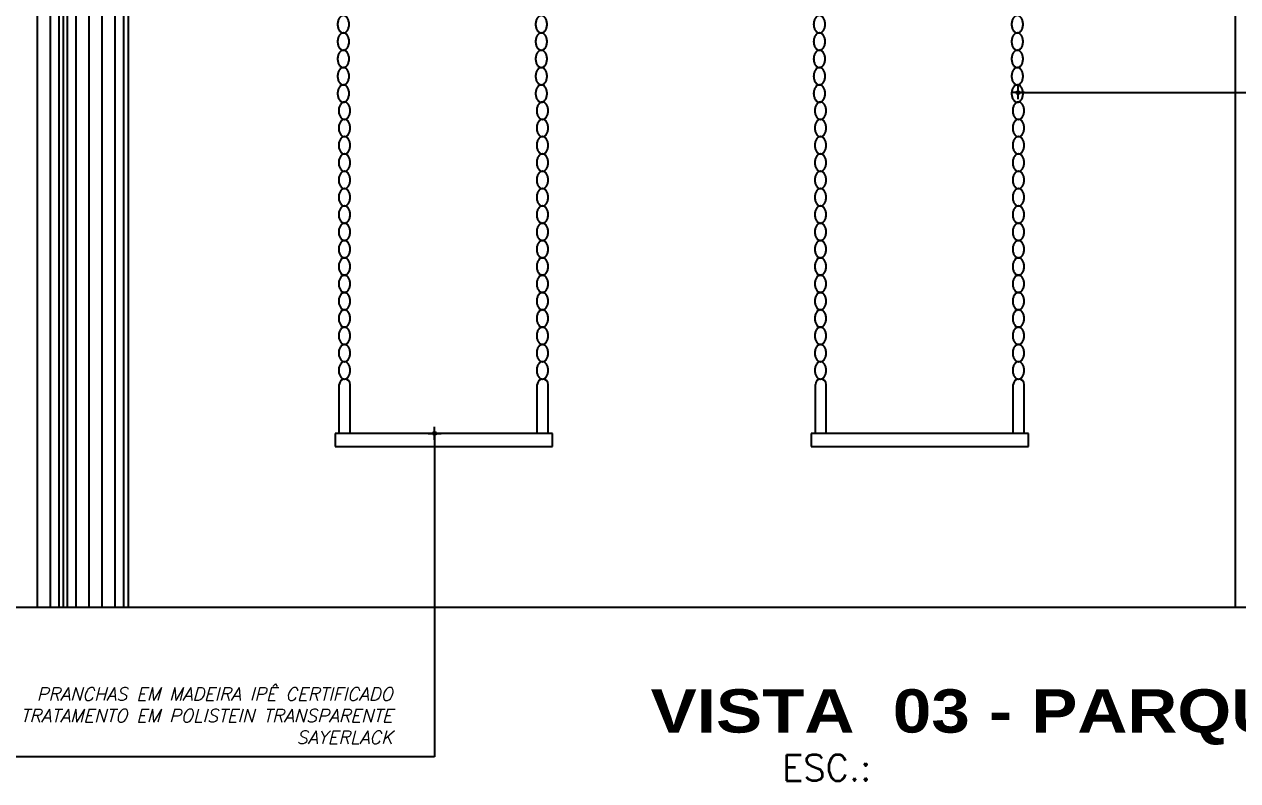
# Model space of a CAD drawing. Header units: millimetres. Extents: x 490 to 675, y -160 to -87.
# Drawn here: x 587.391 to 590.195, y -154.765 to -153.017 of the extents above; entities that cross this region are included whole.
import ezdxf
from ezdxf.enums import TextEntityAlignment as Align

# ---------------------------------------------------------------- set-up
doc = ezdxf.new("R2010")
doc.units = ezdxf.units.MM
doc.header["$LTSCALE"] = 2.5
for name, color, linetype in [('ARQ_COTAS', 1, 'Continuous'), ('ARQ_ESTRUTURA', 6, 'Continuous'), ('ARQ_HAT', 8, 'Continuous'), ('ARQ_VISTA00', 8, 'Continuous'), ('ARQ_VISTA02', 2, 'Continuous'), ('TITULO', 2, 'Continuous')]:
    doc.layers.add(name, color=color, linetype=linetype)
doc.styles.add('COTA200', font='ROMANS.SHX')
doc.styles.add('ROMANS', font='romans', dxfattribs={"oblique": 15})
doc.styles.add('TIT200', font='')
doc.styles.get('TIT200').set_extended_font_data('Arial Black')
doc.dimstyles.new('CHAMADA 20 AGORA', dxfattribs={"dimtxt": 0.03, "dimasz": 0.015, "dimexe": 0.18, "dimexo": 0.06, "dimgap": 0.03, "dimtad": 1, "dimrnd": 0.01, "dimzin": 4, "dimdsep": 46, "dimtxsty": 'ROMANS', "dimblk": 'DOT', "dimcen": 0.09, "dimse1": 1, "dimse2": 1, "dimclrd": 7, "dimclre": 8, "dimclrt": 2, "dimadec": 0, "dimazin": 0, "dimtfac": 1.666667, "dimtix": 1, "dimtmove": 0, "dimatfit": 3, "dimldrblk": 'DOT', "dimfxl": 1, "dimtvp": 1.333333, "dimtolj": 1, "dimtzin": 0, "dimarcsym": 0})

# ---------------------------------------------------------------- blocks, each defined once
blk = doc.blocks.new('DOT')
for p, q in [((-1, 0), (1, 0)), ((0, 1), (0, -1))]:
    blk.add_line(p, q)
blk.add_circle((0, 0), 0.25)

msp = doc.modelspace()

# ---------------------------------------------------------------- linework, layer by layer
at = {"layer": 'ARQ_ESTRUTURA'}
msp.add_line((584.7951, -154.3639), (591.3441, -154.3639), dxfattribs=at)
at = {"layer": 'ARQ_HAT'}
for p, q in [((587.4207, -151.5295), (587.4207, -154.3639)), ((587.4507, -151.5295), (587.4507, -154.3639)), ((587.4707, -151.5295), (587.4707, -154.3639)), ((587.4907, -151.7529), (587.4907, -154.3639)), ((587.5107, -151.7529), (587.5107, -154.3639)), ((587.5407, -151.7529), (587.5407, -154.3639)), ((587.5707, -151.7529), (587.5707, -154.3639)), ((587.6007, -151.7529), (587.6007, -154.3639)), ((587.6207, -151.7529), (587.6207, -154.3639))]:
    msp.add_line(p, q, dxfattribs=at)
at = {"layer": 'ARQ_VISTA00'}
for points in [[(588.1286, -153.0369, 0.140422), (588.1334, -153.0355, 0.107133), (588.138, -153.031, 0.079572), (588.1408, -153.0248, 0.067159), (588.1419, -153.0169, 0.067159), (588.1408, -153.0089, 0.079572), (588.138, -153.0027, 0.107133), (588.1334, -152.9982, 0.140422), (588.1286, -152.9969, 0.140422), (588.1238, -152.9982, 0.107133), (588.1192, -153.0027, 0.079572), (588.1164, -153.0089, 0.067159), (588.1153, -153.0169, 0.067159), (588.1164, -153.0248, 0.079572), (588.1192, -153.031, 0.107133), (588.1238, -153.0355, 0.140422)], [(588.586, -153.0369, 0.140422), (588.5908, -153.0355, 0.107133), (588.5954, -153.031, 0.079572), (588.5982, -153.0248, 0.067159), (588.5993, -153.0169, 0.067159), (588.5982, -153.0089, 0.079572), (588.5954, -153.0027, 0.107133), (588.5908, -152.9982, 0.140422), (588.586, -152.9969, 0.140422), (588.5813, -152.9982, 0.107133), (588.5767, -153.0027, 0.079572), (588.5739, -153.0089, 0.067159), (588.5728, -153.0169, 0.067159), (588.5739, -153.0248, 0.079572), (588.5767, -153.031, 0.107133), (588.5813, -153.0355, 0.140422)], [(589.2286, -153.0369, 0.140422), (589.2334, -153.0355, 0.107133), (589.238, -153.031, 0.079572), (589.2408, -153.0248, 0.067159), (589.2419, -153.0169, 0.067159), (589.2408, -153.0089, 0.079572), (589.238, -153.0027, 0.107133), (589.2334, -152.9982, 0.140422), (589.2286, -152.9969, 0.140422), (589.2238, -152.9982, 0.107133), (589.2192, -153.0027, 0.079572), (589.2164, -153.0089, 0.067159), (589.2153, -153.0169, 0.067159), (589.2164, -153.0248, 0.079572), (589.2192, -153.031, 0.107133), (589.2238, -153.0355, 0.140422)], [(589.686, -153.0369, 0.140422), (589.6908, -153.0355, 0.107133), (589.6954, -153.031, 0.079572), (589.6982, -153.0248, 0.067159), (589.6993, -153.0169, 0.067159), (589.6982, -153.0089, 0.079572), (589.6954, -153.0027, 0.107133), (589.6908, -152.9982, 0.140422), (589.686, -152.9969, 0.140422), (589.6813, -152.9982, 0.107133), (589.6767, -153.0027, 0.079572), (589.6739, -153.0089, 0.067159), (589.6728, -153.0169, 0.067159), (589.6739, -153.0248, 0.079572), (589.6767, -153.031, 0.107133), (589.6813, -153.0355, 0.140422)], [(588.1286, -153.0769, 0.140422), (588.1334, -153.0755, 0.107133), (588.138, -153.071, 0.079572), (588.1408, -153.0648, 0.067159), (588.1419, -153.0569, 0.067159), (588.1408, -153.0489, 0.079572), (588.138, -153.0427, 0.107133), (588.1334, -153.0382, 0.140422), (588.1286, -153.0369, 0.140422), (588.1238, -153.0382, 0.107133), (588.1192, -153.0427, 0.079572), (588.1164, -153.0489, 0.067159), (588.1153, -153.0569, 0.067159), (588.1164, -153.0648, 0.079572), (588.1192, -153.071, 0.107133), (588.1238, -153.0755, 0.140422)], [(588.586, -153.0769, 0.140422), (588.5908, -153.0755, 0.107133), (588.5954, -153.071, 0.079572), (588.5982, -153.0648, 0.067159), (588.5993, -153.0569, 0.067159), (588.5982, -153.0489, 0.079572), (588.5954, -153.0427, 0.107133), (588.5908, -153.0382, 0.140422), (588.586, -153.0369, 0.140422), (588.5813, -153.0382, 0.107133), (588.5767, -153.0427, 0.079572), (588.5739, -153.0489, 0.067159), (588.5728, -153.0569, 0.067159), (588.5739, -153.0648, 0.079572), (588.5767, -153.071, 0.107133), (588.5813, -153.0755, 0.140422)], [(589.2286, -153.0769, 0.140422), (589.2334, -153.0755, 0.107133), (589.238, -153.071, 0.079572), (589.2408, -153.0648, 0.067159), (589.2419, -153.0569, 0.067159), (589.2408, -153.0489, 0.079572), (589.238, -153.0427, 0.107133), (589.2334, -153.0382, 0.140422), (589.2286, -153.0369, 0.140422), (589.2238, -153.0382, 0.107133), (589.2192, -153.0427, 0.079572), (589.2164, -153.0489, 0.067159), (589.2153, -153.0569, 0.067159), (589.2164, -153.0648, 0.079572), (589.2192, -153.071, 0.107133), (589.2238, -153.0755, 0.140422)], [(589.686, -153.0769, 0.140422), (589.6908, -153.0755, 0.107133), (589.6954, -153.071, 0.079572), (589.6982, -153.0648, 0.067159), (589.6993, -153.0569, 0.067159), (589.6982, -153.0489, 0.079572), (589.6954, -153.0427, 0.107133), (589.6908, -153.0382, 0.140422), (589.686, -153.0369, 0.140422), (589.6813, -153.0382, 0.107133), (589.6767, -153.0427, 0.079572), (589.6739, -153.0489, 0.067159), (589.6728, -153.0569, 0.067159), (589.6739, -153.0648, 0.079572), (589.6767, -153.071, 0.107133), (589.6813, -153.0755, 0.140422)], [(588.1286, -153.1169, 0.140422), (588.1334, -153.1155, 0.107133), (588.138, -153.111, 0.079572), (588.1408, -153.1048, 0.067159), (588.1419, -153.0969, 0.067159), (588.1408, -153.0889, 0.079572), (588.138, -153.0827, 0.107133), (588.1334, -153.0782, 0.140422), (588.1286, -153.0769, 0.140422), (588.1238, -153.0782, 0.107133), (588.1192, -153.0827, 0.079572), (588.1164, -153.0889, 0.067159), (588.1153, -153.0969, 0.067159), (588.1164, -153.1048, 0.079572), (588.1192, -153.111, 0.107133), (588.1238, -153.1155, 0.140422)], [(588.586, -153.1169, 0.140422), (588.5908, -153.1155, 0.107133), (588.5954, -153.111, 0.079572), (588.5982, -153.1048, 0.067159), (588.5993, -153.0969, 0.067159), (588.5982, -153.0889, 0.079572), (588.5954, -153.0827, 0.107133), (588.5908, -153.0782, 0.140422), (588.586, -153.0769, 0.140422), (588.5813, -153.0782, 0.107133), (588.5767, -153.0827, 0.079572), (588.5739, -153.0889, 0.067159), (588.5728, -153.0969, 0.067159), (588.5739, -153.1048, 0.079572), (588.5767, -153.111, 0.107133), (588.5813, -153.1155, 0.140422)], [(589.2286, -153.1169, 0.140422), (589.2334, -153.1155, 0.107133), (589.238, -153.111, 0.079572), (589.2408, -153.1048, 0.067159), (589.2419, -153.0969, 0.067159), (589.2408, -153.0889, 0.079572), (589.238, -153.0827, 0.107133), (589.2334, -153.0782, 0.140422), (589.2286, -153.0769, 0.140422), (589.2238, -153.0782, 0.107133), (589.2192, -153.0827, 0.079572), (589.2164, -153.0889, 0.067159), (589.2153, -153.0969, 0.067159), (589.2164, -153.1048, 0.079572), (589.2192, -153.111, 0.107133), (589.2238, -153.1155, 0.140422)], [(589.686, -153.1169, 0.140422), (589.6908, -153.1155, 0.107133), (589.6954, -153.111, 0.079572), (589.6982, -153.1048, 0.067159), (589.6993, -153.0969, 0.067159), (589.6982, -153.0889, 0.079572), (589.6954, -153.0827, 0.107133), (589.6908, -153.0782, 0.140422), (589.686, -153.0769, 0.140422), (589.6813, -153.0782, 0.107133), (589.6767, -153.0827, 0.079572), (589.6739, -153.0889, 0.067159), (589.6728, -153.0969, 0.067159), (589.6739, -153.1048, 0.079572), (589.6767, -153.111, 0.107133), (589.6813, -153.1155, 0.140422)], [(588.1286, -153.1569, 0.140422), (588.1334, -153.1555, 0.107133), (588.138, -153.151, 0.079572), (588.1408, -153.1448, 0.067159), (588.1419, -153.1369, 0.067159), (588.1408, -153.1289, 0.079572), (588.138, -153.1227, 0.107133), (588.1334, -153.1182, 0.140422), (588.1286, -153.1169, 0.140422), (588.1238, -153.1182, 0.107133), (588.1192, -153.1227, 0.079572), (588.1164, -153.1289, 0.067159), (588.1153, -153.1369, 0.067159), (588.1164, -153.1448, 0.079572), (588.1192, -153.151, 0.107133), (588.1238, -153.1555, 0.140422)], [(588.586, -153.1569, 0.140422), (588.5908, -153.1555, 0.107133), (588.5954, -153.151, 0.079572), (588.5982, -153.1448, 0.067159), (588.5993, -153.1369, 0.067159), (588.5982, -153.1289, 0.079572), (588.5954, -153.1227, 0.107133), (588.5908, -153.1182, 0.140422), (588.586, -153.1169, 0.140422), (588.5813, -153.1182, 0.107133), (588.5767, -153.1227, 0.079572), (588.5739, -153.1289, 0.067159), (588.5728, -153.1369, 0.067159), (588.5739, -153.1448, 0.079572), (588.5767, -153.151, 0.107133), (588.5813, -153.1555, 0.140422)], [(589.2286, -153.1569, 0.140422), (589.2334, -153.1555, 0.107133), (589.238, -153.151, 0.079572), (589.2408, -153.1448, 0.067159), (589.2419, -153.1369, 0.067159), (589.2408, -153.1289, 0.079572), (589.238, -153.1227, 0.107133), (589.2334, -153.1182, 0.140422), (589.2286, -153.1169, 0.140422), (589.2238, -153.1182, 0.107133), (589.2192, -153.1227, 0.079572), (589.2164, -153.1289, 0.067159), (589.2153, -153.1369, 0.067159), (589.2164, -153.1448, 0.079572), (589.2192, -153.151, 0.107133), (589.2238, -153.1555, 0.140422)], [(589.686, -153.1569, 0.140422), (589.6908, -153.1555, 0.107133), (589.6954, -153.151, 0.079572), (589.6982, -153.1448, 0.067159), (589.6993, -153.1369, 0.067159), (589.6982, -153.1289, 0.079572), (589.6954, -153.1227, 0.107133), (589.6908, -153.1182, 0.140422), (589.686, -153.1169, 0.140422), (589.6813, -153.1182, 0.107133), (589.6767, -153.1227, 0.079572), (589.6739, -153.1289, 0.067159), (589.6728, -153.1369, 0.067159), (589.6739, -153.1448, 0.079572), (589.6767, -153.151, 0.107133), (589.6813, -153.1555, 0.140422)], [(588.1286, -153.1969, 0.140422), (588.1334, -153.1955, 0.107133), (588.138, -153.191, 0.079572), (588.1408, -153.1848, 0.067159), (588.1419, -153.1769, 0.067159), (588.1408, -153.1689, 0.079572), (588.138, -153.1627, 0.107133), (588.1334, -153.1582, 0.140422), (588.1286, -153.1569, 0.140422), (588.1238, -153.1582, 0.107133), (588.1192, -153.1627, 0.079572), (588.1164, -153.1689, 0.067159), (588.1153, -153.1769, 0.067159), (588.1164, -153.1848, 0.079572), (588.1192, -153.191, 0.107133), (588.1238, -153.1955, 0.140422)], [(588.586, -153.1969, 0.140422), (588.5908, -153.1955, 0.107133), (588.5954, -153.191, 0.079572), (588.5982, -153.1848, 0.067159), (588.5993, -153.1769, 0.067159), (588.5982, -153.1689, 0.079572), (588.5954, -153.1627, 0.107133), (588.5908, -153.1582, 0.140422), (588.586, -153.1569, 0.140422), (588.5813, -153.1582, 0.107133), (588.5767, -153.1627, 0.079572), (588.5739, -153.1689, 0.067159), (588.5728, -153.1769, 0.067159), (588.5739, -153.1848, 0.079572), (588.5767, -153.191, 0.107133), (588.5813, -153.1955, 0.140422)], [(589.2286, -153.1969, 0.140422), (589.2334, -153.1955, 0.107133), (589.238, -153.191, 0.079572), (589.2408, -153.1848, 0.067159), (589.2419, -153.1769, 0.067159), (589.2408, -153.1689, 0.079572), (589.238, -153.1627, 0.107133), (589.2334, -153.1582, 0.140422), (589.2286, -153.1569, 0.140422), (589.2238, -153.1582, 0.107133), (589.2192, -153.1627, 0.079572), (589.2164, -153.1689, 0.067159), (589.2153, -153.1769, 0.067159), (589.2164, -153.1848, 0.079572), (589.2192, -153.191, 0.107133), (589.2238, -153.1955, 0.140422)], [(589.686, -153.1969, 0.140422), (589.6908, -153.1955, 0.107133), (589.6954, -153.191, 0.079572), (589.6982, -153.1848, 0.067159), (589.6993, -153.1769, 0.067159), (589.6982, -153.1689, 0.079572), (589.6954, -153.1627, 0.107133), (589.6908, -153.1582, 0.140422), (589.686, -153.1569, 0.140422), (589.6813, -153.1582, 0.107133), (589.6767, -153.1627, 0.079572), (589.6739, -153.1689, 0.067159), (589.6728, -153.1769, 0.067159), (589.6739, -153.1848, 0.079572), (589.6767, -153.191, 0.107133), (589.6813, -153.1955, 0.140422)], [(588.1311, -153.2365, 0.140422), (588.1359, -153.2352, 0.107133), (588.1405, -153.2307, 0.079572), (588.1433, -153.2245, 0.067159), (588.1444, -153.2165, 0.067159), (588.1433, -153.2086, 0.079572), (588.1405, -153.2024, 0.107133), (588.1359, -153.1979, 0.140422), (588.1311, -153.1965, 0.140422), (588.1263, -153.1979, 0.107133), (588.1217, -153.2024, 0.079572), (588.1189, -153.2086, 0.067159), (588.1178, -153.2165, 0.067159), (588.1189, -153.2245, 0.079572), (588.1217, -153.2307, 0.107133), (588.1263, -153.2352, 0.140422)], [(588.5885, -153.2365, 0.140422), (588.5933, -153.2352, 0.107133), (588.5979, -153.2307, 0.079572), (588.6007, -153.2245, 0.067159), (588.6018, -153.2165, 0.067159), (588.6007, -153.2086, 0.079572), (588.5979, -153.2024, 0.107133), (588.5933, -153.1979, 0.140422), (588.5885, -153.1965, 0.140422), (588.5838, -153.1979, 0.107133), (588.5791, -153.2024, 0.079572), (588.5763, -153.2086, 0.067159), (588.5753, -153.2165, 0.067159), (588.5763, -153.2245, 0.079572), (588.5791, -153.2307, 0.107133), (588.5838, -153.2352, 0.140422)], [(589.2311, -153.2365, 0.140422), (589.2359, -153.2352, 0.107133), (589.2405, -153.2307, 0.079572), (589.2433, -153.2245, 0.067159), (589.2444, -153.2165, 0.067159), (589.2433, -153.2086, 0.079572), (589.2405, -153.2024, 0.107133), (589.2359, -153.1979, 0.140422), (589.2311, -153.1965, 0.140422), (589.2263, -153.1979, 0.107133), (589.2217, -153.2024, 0.079572), (589.2189, -153.2086, 0.067159), (589.2178, -153.2165, 0.067159), (589.2189, -153.2245, 0.079572), (589.2217, -153.2307, 0.107133), (589.2263, -153.2352, 0.140422)], [(589.6885, -153.2365, 0.140422), (589.6933, -153.2352, 0.107133), (589.6979, -153.2307, 0.079572), (589.7007, -153.2245, 0.067159), (589.7018, -153.2165, 0.067159), (589.7007, -153.2086, 0.079572), (589.6979, -153.2024, 0.107133), (589.6933, -153.1979, 0.140422), (589.6885, -153.1965, 0.140422), (589.6838, -153.1979, 0.107133), (589.6791, -153.2024, 0.079572), (589.6763, -153.2086, 0.067159), (589.6753, -153.2165, 0.067159), (589.6763, -153.2245, 0.079572), (589.6791, -153.2307, 0.107133), (589.6838, -153.2352, 0.140422)], [(588.1311, -153.2765, 0.140422), (588.1359, -153.2752, 0.107133), (588.1405, -153.2707, 0.079572), (588.1433, -153.2645, 0.067159), (588.1444, -153.2565, 0.067159), (588.1433, -153.2486, 0.079572), (588.1405, -153.2424, 0.107133), (588.1359, -153.2379, 0.140422), (588.1311, -153.2365, 0.140422), (588.1263, -153.2379, 0.107133), (588.1217, -153.2424, 0.079572), (588.1189, -153.2486, 0.067159), (588.1178, -153.2565, 0.067159), (588.1189, -153.2645, 0.079572), (588.1217, -153.2707, 0.107133), (588.1263, -153.2752, 0.140422)], [(588.5885, -153.2765, 0.140422), (588.5933, -153.2752, 0.107133), (588.5979, -153.2707, 0.079572), (588.6007, -153.2645, 0.067159), (588.6018, -153.2565, 0.067159), (588.6007, -153.2486, 0.079572), (588.5979, -153.2424, 0.107133), (588.5933, -153.2379, 0.140422), (588.5885, -153.2365, 0.140422), (588.5838, -153.2379, 0.107133), (588.5791, -153.2424, 0.079572), (588.5763, -153.2486, 0.067159), (588.5753, -153.2565, 0.067159), (588.5763, -153.2645, 0.079572), (588.5791, -153.2707, 0.107133), (588.5838, -153.2752, 0.140422)], [(589.2311, -153.2765, 0.140422), (589.2359, -153.2752, 0.107133), (589.2405, -153.2707, 0.079572), (589.2433, -153.2645, 0.067159), (589.2444, -153.2565, 0.067159), (589.2433, -153.2486, 0.079572), (589.2405, -153.2424, 0.107133), (589.2359, -153.2379, 0.140422), (589.2311, -153.2365, 0.140422), (589.2263, -153.2379, 0.107133), (589.2217, -153.2424, 0.079572), (589.2189, -153.2486, 0.067159), (589.2178, -153.2565, 0.067159), (589.2189, -153.2645, 0.079572), (589.2217, -153.2707, 0.107133), (589.2263, -153.2752, 0.140422)], [(589.6885, -153.2765, 0.140422), (589.6933, -153.2752, 0.107133), (589.6979, -153.2707, 0.079572), (589.7007, -153.2645, 0.067159), (589.7018, -153.2565, 0.067159), (589.7007, -153.2486, 0.079572), (589.6979, -153.2424, 0.107133), (589.6933, -153.2379, 0.140422), (589.6885, -153.2365, 0.140422), (589.6838, -153.2379, 0.107133), (589.6791, -153.2424, 0.079572), (589.6763, -153.2486, 0.067159), (589.6753, -153.2565, 0.067159), (589.6763, -153.2645, 0.079572), (589.6791, -153.2707, 0.107133), (589.6838, -153.2752, 0.140422)], [(588.1311, -153.3165, 0.140422), (588.1359, -153.3152, 0.107133), (588.1405, -153.3107, 0.079572), (588.1433, -153.3045, 0.067159), (588.1444, -153.2965, 0.067159), (588.1433, -153.2886, 0.079572), (588.1405, -153.2824, 0.107133), (588.1359, -153.2779, 0.140422), (588.1311, -153.2765, 0.140422), (588.1263, -153.2779, 0.107133), (588.1217, -153.2824, 0.079572), (588.1189, -153.2886, 0.067159), (588.1178, -153.2965, 0.067159), (588.1189, -153.3045, 0.079572), (588.1217, -153.3107, 0.107133), (588.1263, -153.3152, 0.140422)], [(588.5885, -153.3165, 0.140422), (588.5933, -153.3152, 0.107133), (588.5979, -153.3107, 0.079572), (588.6007, -153.3045, 0.067159), (588.6018, -153.2965, 0.067159), (588.6007, -153.2886, 0.079572), (588.5979, -153.2824, 0.107133), (588.5933, -153.2779, 0.140422), (588.5885, -153.2765, 0.140422), (588.5838, -153.2779, 0.107133), (588.5791, -153.2824, 0.079572), (588.5763, -153.2886, 0.067159), (588.5753, -153.2965, 0.067159), (588.5763, -153.3045, 0.079572), (588.5791, -153.3107, 0.107133), (588.5838, -153.3152, 0.140422)], [(589.2311, -153.3165, 0.140422), (589.2359, -153.3152, 0.107133), (589.2405, -153.3107, 0.079572), (589.2433, -153.3045, 0.067159), (589.2444, -153.2965, 0.067159), (589.2433, -153.2886, 0.079572), (589.2405, -153.2824, 0.107133), (589.2359, -153.2779, 0.140422), (589.2311, -153.2765, 0.140422), (589.2263, -153.2779, 0.107133), (589.2217, -153.2824, 0.079572), (589.2189, -153.2886, 0.067159), (589.2178, -153.2965, 0.067159), (589.2189, -153.3045, 0.079572), (589.2217, -153.3107, 0.107133), (589.2263, -153.3152, 0.140422)], [(589.6885, -153.3165, 0.140422), (589.6933, -153.3152, 0.107133), (589.6979, -153.3107, 0.079572), (589.7007, -153.3045, 0.067159), (589.7018, -153.2965, 0.067159), (589.7007, -153.2886, 0.079572), (589.6979, -153.2824, 0.107133), (589.6933, -153.2779, 0.140422), (589.6885, -153.2765, 0.140422), (589.6838, -153.2779, 0.107133), (589.6791, -153.2824, 0.079572), (589.6763, -153.2886, 0.067159), (589.6753, -153.2965, 0.067159), (589.6763, -153.3045, 0.079572), (589.6791, -153.3107, 0.107133), (589.6838, -153.3152, 0.140422)], [(588.1311, -153.3565, 0.140422), (588.1359, -153.3552, 0.107133), (588.1405, -153.3507, 0.079572), (588.1433, -153.3445, 0.067159), (588.1444, -153.3365, 0.067159), (588.1433, -153.3286, 0.079572), (588.1405, -153.3224, 0.107133), (588.1359, -153.3179, 0.140422), (588.1311, -153.3165, 0.140422), (588.1263, -153.3179, 0.107133), (588.1217, -153.3224, 0.079572), (588.1189, -153.3286, 0.067159), (588.1178, -153.3365, 0.067159), (588.1189, -153.3445, 0.079572), (588.1217, -153.3507, 0.107133), (588.1263, -153.3552, 0.140422)], [(588.5885, -153.3565, 0.140422), (588.5933, -153.3552, 0.107133), (588.5979, -153.3507, 0.079572), (588.6007, -153.3445, 0.067159), (588.6018, -153.3365, 0.067159), (588.6007, -153.3286, 0.079572), (588.5979, -153.3224, 0.107133), (588.5933, -153.3179, 0.140422), (588.5885, -153.3165, 0.140422), (588.5838, -153.3179, 0.107133), (588.5791, -153.3224, 0.079572), (588.5763, -153.3286, 0.067159), (588.5753, -153.3365, 0.067159), (588.5763, -153.3445, 0.079572), (588.5791, -153.3507, 0.107133), (588.5838, -153.3552, 0.140422)], [(589.2311, -153.3565, 0.140422), (589.2359, -153.3552, 0.107133), (589.2405, -153.3507, 0.079572), (589.2433, -153.3445, 0.067159), (589.2444, -153.3365, 0.067159), (589.2433, -153.3286, 0.079572), (589.2405, -153.3224, 0.107133), (589.2359, -153.3179, 0.140422), (589.2311, -153.3165, 0.140422), (589.2263, -153.3179, 0.107133), (589.2217, -153.3224, 0.079572), (589.2189, -153.3286, 0.067159), (589.2178, -153.3365, 0.067159), (589.2189, -153.3445, 0.079572), (589.2217, -153.3507, 0.107133), (589.2263, -153.3552, 0.140422)], [(589.6885, -153.3565, 0.140422), (589.6933, -153.3552, 0.107133), (589.6979, -153.3507, 0.079572), (589.7007, -153.3445, 0.067159), (589.7018, -153.3365, 0.067159), (589.7007, -153.3286, 0.079572), (589.6979, -153.3224, 0.107133), (589.6933, -153.3179, 0.140422), (589.6885, -153.3165, 0.140422), (589.6838, -153.3179, 0.107133), (589.6791, -153.3224, 0.079572), (589.6763, -153.3286, 0.067159), (589.6753, -153.3365, 0.067159), (589.6763, -153.3445, 0.079572), (589.6791, -153.3507, 0.107133), (589.6838, -153.3552, 0.140422)], [(588.1311, -153.3965, 0.140422), (588.1359, -153.3952, 0.107133), (588.1405, -153.3907, 0.079572), (588.1433, -153.3845, 0.067159), (588.1444, -153.3765, 0.067159), (588.1433, -153.3686, 0.079572), (588.1405, -153.3624, 0.107133), (588.1359, -153.3579, 0.140422), (588.1311, -153.3565, 0.140422), (588.1263, -153.3579, 0.107133), (588.1217, -153.3624, 0.079572), (588.1189, -153.3686, 0.067159), (588.1178, -153.3765, 0.067159), (588.1189, -153.3845, 0.079572), (588.1217, -153.3907, 0.107133), (588.1263, -153.3952, 0.140422)], [(588.5885, -153.3965, 0.140422), (588.5933, -153.3952, 0.107133), (588.5979, -153.3907, 0.079572), (588.6007, -153.3845, 0.067159), (588.6018, -153.3765, 0.067159), (588.6007, -153.3686, 0.079572), (588.5979, -153.3624, 0.107133), (588.5933, -153.3579, 0.140422), (588.5885, -153.3565, 0.140422), (588.5838, -153.3579, 0.107133), (588.5791, -153.3624, 0.079572), (588.5763, -153.3686, 0.067159), (588.5753, -153.3765, 0.067159), (588.5763, -153.3845, 0.079572), (588.5791, -153.3907, 0.107133), (588.5838, -153.3952, 0.140422)], [(589.2311, -153.3965, 0.140422), (589.2359, -153.3952, 0.107133), (589.2405, -153.3907, 0.079572), (589.2433, -153.3845, 0.067159), (589.2444, -153.3765, 0.067159), (589.2433, -153.3686, 0.079572), (589.2405, -153.3624, 0.107133), (589.2359, -153.3579, 0.140422), (589.2311, -153.3565, 0.140422), (589.2263, -153.3579, 0.107133), (589.2217, -153.3624, 0.079572), (589.2189, -153.3686, 0.067159), (589.2178, -153.3765, 0.067159), (589.2189, -153.3845, 0.079572), (589.2217, -153.3907, 0.107133), (589.2263, -153.3952, 0.140422)], [(589.6885, -153.3965, 0.140422), (589.6933, -153.3952, 0.107133), (589.6979, -153.3907, 0.079572), (589.7007, -153.3845, 0.067159), (589.7018, -153.3765, 0.067159), (589.7007, -153.3686, 0.079572), (589.6979, -153.3624, 0.107133), (589.6933, -153.3579, 0.140422), (589.6885, -153.3565, 0.140422), (589.6838, -153.3579, 0.107133), (589.6791, -153.3624, 0.079572), (589.6763, -153.3686, 0.067159), (589.6753, -153.3765, 0.067159), (589.6763, -153.3845, 0.079572), (589.6791, -153.3907, 0.107133), (589.6838, -153.3952, 0.140422)], [(588.1311, -153.4365, 0.140422), (588.1359, -153.4352, 0.107133), (588.1405, -153.4307, 0.079572), (588.1433, -153.4245, 0.067159), (588.1444, -153.4165, 0.067159), (588.1433, -153.4086, 0.079572), (588.1405, -153.4024, 0.107133), (588.1359, -153.3979, 0.140422), (588.1311, -153.3965, 0.140422), (588.1263, -153.3979, 0.107133), (588.1217, -153.4024, 0.079572), (588.1189, -153.4086, 0.067159), (588.1178, -153.4165, 0.067159), (588.1189, -153.4245, 0.079572), (588.1217, -153.4307, 0.107133), (588.1263, -153.4352, 0.140422)], [(588.5885, -153.4365, 0.140422), (588.5933, -153.4352, 0.107133), (588.5979, -153.4307, 0.079572), (588.6007, -153.4245, 0.067159), (588.6018, -153.4165, 0.067159), (588.6007, -153.4086, 0.079572), (588.5979, -153.4024, 0.107133), (588.5933, -153.3979, 0.140422), (588.5885, -153.3965, 0.140422), (588.5838, -153.3979, 0.107133), (588.5791, -153.4024, 0.079572), (588.5763, -153.4086, 0.067159), (588.5753, -153.4165, 0.067159), (588.5763, -153.4245, 0.079572), (588.5791, -153.4307, 0.107133), (588.5838, -153.4352, 0.140422)], [(589.2311, -153.4365, 0.140422), (589.2359, -153.4352, 0.107133), (589.2405, -153.4307, 0.079572), (589.2433, -153.4245, 0.067159), (589.2444, -153.4165, 0.067159), (589.2433, -153.4086, 0.079572), (589.2405, -153.4024, 0.107133), (589.2359, -153.3979, 0.140422), (589.2311, -153.3965, 0.140422), (589.2263, -153.3979, 0.107133), (589.2217, -153.4024, 0.079572), (589.2189, -153.4086, 0.067159), (589.2178, -153.4165, 0.067159), (589.2189, -153.4245, 0.079572), (589.2217, -153.4307, 0.107133), (589.2263, -153.4352, 0.140422)], [(589.6885, -153.4365, 0.140422), (589.6933, -153.4352, 0.107133), (589.6979, -153.4307, 0.079572), (589.7007, -153.4245, 0.067159), (589.7018, -153.4165, 0.067159), (589.7007, -153.4086, 0.079572), (589.6979, -153.4024, 0.107133), (589.6933, -153.3979, 0.140422), (589.6885, -153.3965, 0.140422), (589.6838, -153.3979, 0.107133), (589.6791, -153.4024, 0.079572), (589.6763, -153.4086, 0.067159), (589.6753, -153.4165, 0.067159), (589.6763, -153.4245, 0.079572), (589.6791, -153.4307, 0.107133), (589.6838, -153.4352, 0.140422)], [(588.1311, -153.4765, 0.140422), (588.1359, -153.4752, 0.107133), (588.1405, -153.4707, 0.079572), (588.1433, -153.4645, 0.067159), (588.1444, -153.4565, 0.067159), (588.1433, -153.4486, 0.079572), (588.1405, -153.4424, 0.107133), (588.1359, -153.4379, 0.140422), (588.1311, -153.4365, 0.140422), (588.1263, -153.4379, 0.107133), (588.1217, -153.4424, 0.079572), (588.1189, -153.4486, 0.067159), (588.1178, -153.4565, 0.067159), (588.1189, -153.4645, 0.079572), (588.1217, -153.4707, 0.107133), (588.1263, -153.4752, 0.140422)], [(588.5885, -153.4765, 0.140422), (588.5933, -153.4752, 0.107133), (588.5979, -153.4707, 0.079572), (588.6007, -153.4645, 0.067159), (588.6018, -153.4565, 0.067159), (588.6007, -153.4486, 0.079572), (588.5979, -153.4424, 0.107133), (588.5933, -153.4379, 0.140422), (588.5885, -153.4365, 0.140422), (588.5838, -153.4379, 0.107133), (588.5791, -153.4424, 0.079572), (588.5763, -153.4486, 0.067159), (588.5753, -153.4565, 0.067159), (588.5763, -153.4645, 0.079572), (588.5791, -153.4707, 0.107133), (588.5838, -153.4752, 0.140422)], [(589.2311, -153.4765, 0.140422), (589.2359, -153.4752, 0.107133), (589.2405, -153.4707, 0.079572), (589.2433, -153.4645, 0.067159), (589.2444, -153.4565, 0.067159), (589.2433, -153.4486, 0.079572), (589.2405, -153.4424, 0.107133), (589.2359, -153.4379, 0.140422), (589.2311, -153.4365, 0.140422), (589.2263, -153.4379, 0.107133), (589.2217, -153.4424, 0.079572), (589.2189, -153.4486, 0.067159), (589.2178, -153.4565, 0.067159), (589.2189, -153.4645, 0.079572), (589.2217, -153.4707, 0.107133), (589.2263, -153.4752, 0.140422)], [(589.6885, -153.4765, 0.140422), (589.6933, -153.4752, 0.107133), (589.6979, -153.4707, 0.079572), (589.7007, -153.4645, 0.067159), (589.7018, -153.4565, 0.067159), (589.7007, -153.4486, 0.079572), (589.6979, -153.4424, 0.107133), (589.6933, -153.4379, 0.140422), (589.6885, -153.4365, 0.140422), (589.6838, -153.4379, 0.107133), (589.6791, -153.4424, 0.079572), (589.6763, -153.4486, 0.067159), (589.6753, -153.4565, 0.067159), (589.6763, -153.4645, 0.079572), (589.6791, -153.4707, 0.107133), (589.6838, -153.4752, 0.140422)], [(588.1311, -153.5165, 0.140422), (588.1359, -153.5152, 0.107133), (588.1405, -153.5107, 0.079572), (588.1433, -153.5045, 0.067159), (588.1444, -153.4965, 0.067159), (588.1433, -153.4886, 0.079572), (588.1405, -153.4824, 0.107133), (588.1359, -153.4779, 0.140422), (588.1311, -153.4765, 0.140422), (588.1263, -153.4779, 0.107133), (588.1217, -153.4824, 0.079572), (588.1189, -153.4886, 0.067159), (588.1178, -153.4965, 0.067159), (588.1189, -153.5045, 0.079572), (588.1217, -153.5107, 0.107133), (588.1263, -153.5152, 0.140422)], [(588.5885, -153.5165, 0.140422), (588.5933, -153.5152, 0.107133), (588.5979, -153.5107, 0.079572), (588.6007, -153.5045, 0.067159), (588.6018, -153.4965, 0.067159), (588.6007, -153.4886, 0.079572), (588.5979, -153.4824, 0.107133), (588.5933, -153.4779, 0.140422), (588.5885, -153.4765, 0.140422), (588.5838, -153.4779, 0.107133), (588.5791, -153.4824, 0.079572), (588.5763, -153.4886, 0.067159), (588.5753, -153.4965, 0.067159), (588.5763, -153.5045, 0.079572), (588.5791, -153.5107, 0.107133), (588.5838, -153.5152, 0.140422)], [(589.2311, -153.5165, 0.140422), (589.2359, -153.5152, 0.107133), (589.2405, -153.5107, 0.079572), (589.2433, -153.5045, 0.067159), (589.2444, -153.4965, 0.067159), (589.2433, -153.4886, 0.079572), (589.2405, -153.4824, 0.107133), (589.2359, -153.4779, 0.140422), (589.2311, -153.4765, 0.140422), (589.2263, -153.4779, 0.107133), (589.2217, -153.4824, 0.079572), (589.2189, -153.4886, 0.067159), (589.2178, -153.4965, 0.067159), (589.2189, -153.5045, 0.079572), (589.2217, -153.5107, 0.107133), (589.2263, -153.5152, 0.140422)], [(589.6885, -153.5165, 0.140422), (589.6933, -153.5152, 0.107133), (589.6979, -153.5107, 0.079572), (589.7007, -153.5045, 0.067159), (589.7018, -153.4965, 0.067159), (589.7007, -153.4886, 0.079572), (589.6979, -153.4824, 0.107133), (589.6933, -153.4779, 0.140422), (589.6885, -153.4765, 0.140422), (589.6838, -153.4779, 0.107133), (589.6791, -153.4824, 0.079572), (589.6763, -153.4886, 0.067159), (589.6753, -153.4965, 0.067159), (589.6763, -153.5045, 0.079572), (589.6791, -153.5107, 0.107133), (589.6838, -153.5152, 0.140422)], [(588.1311, -153.5565, 0.140422), (588.1359, -153.5552, 0.107133), (588.1405, -153.5507, 0.079572), (588.1433, -153.5445, 0.067159), (588.1444, -153.5365, 0.067159), (588.1433, -153.5286, 0.079572), (588.1405, -153.5224, 0.107133), (588.1359, -153.5179, 0.140422), (588.1311, -153.5165, 0.140422), (588.1263, -153.5179, 0.107133), (588.1217, -153.5224, 0.079572), (588.1189, -153.5286, 0.067159), (588.1178, -153.5365, 0.067159), (588.1189, -153.5445, 0.079572), (588.1217, -153.5507, 0.107133), (588.1263, -153.5552, 0.140422)], [(588.5885, -153.5565, 0.140422), (588.5933, -153.5552, 0.107133), (588.5979, -153.5507, 0.079572), (588.6007, -153.5445, 0.067159), (588.6018, -153.5365, 0.067159), (588.6007, -153.5286, 0.079572), (588.5979, -153.5224, 0.107133), (588.5933, -153.5179, 0.140422), (588.5885, -153.5165, 0.140422), (588.5838, -153.5179, 0.107133), (588.5791, -153.5224, 0.079572), (588.5763, -153.5286, 0.067159), (588.5753, -153.5365, 0.067159), (588.5763, -153.5445, 0.079572), (588.5791, -153.5507, 0.107133), (588.5838, -153.5552, 0.140422)], [(589.2311, -153.5565, 0.140422), (589.2359, -153.5552, 0.107133), (589.2405, -153.5507, 0.079572), (589.2433, -153.5445, 0.067159), (589.2444, -153.5365, 0.067159), (589.2433, -153.5286, 0.079572), (589.2405, -153.5224, 0.107133), (589.2359, -153.5179, 0.140422), (589.2311, -153.5165, 0.140422), (589.2263, -153.5179, 0.107133), (589.2217, -153.5224, 0.079572), (589.2189, -153.5286, 0.067159), (589.2178, -153.5365, 0.067159), (589.2189, -153.5445, 0.079572), (589.2217, -153.5507, 0.107133), (589.2263, -153.5552, 0.140422)], [(589.6885, -153.5565, 0.140422), (589.6933, -153.5552, 0.107133), (589.6979, -153.5507, 0.079572), (589.7007, -153.5445, 0.067159), (589.7018, -153.5365, 0.067159), (589.7007, -153.5286, 0.079572), (589.6979, -153.5224, 0.107133), (589.6933, -153.5179, 0.140422), (589.6885, -153.5165, 0.140422), (589.6838, -153.5179, 0.107133), (589.6791, -153.5224, 0.079572), (589.6763, -153.5286, 0.067159), (589.6753, -153.5365, 0.067159), (589.6763, -153.5445, 0.079572), (589.6791, -153.5507, 0.107133), (589.6838, -153.5552, 0.140422)], [(588.1311, -153.5965, 0.140422), (588.1359, -153.5952, 0.107133), (588.1405, -153.5907, 0.079572), (588.1433, -153.5845, 0.067159), (588.1444, -153.5765, 0.067159), (588.1433, -153.5686, 0.079572), (588.1405, -153.5624, 0.107133), (588.1359, -153.5579, 0.140422), (588.1311, -153.5565, 0.140422), (588.1263, -153.5579, 0.107133), (588.1217, -153.5624, 0.079572), (588.1189, -153.5686, 0.067159), (588.1178, -153.5765, 0.067159), (588.1189, -153.5845, 0.079572), (588.1217, -153.5907, 0.107133), (588.1263, -153.5952, 0.140422)], [(588.5885, -153.5965, 0.140422), (588.5933, -153.5952, 0.107133), (588.5979, -153.5907, 0.079572), (588.6007, -153.5845, 0.067159), (588.6018, -153.5765, 0.067159), (588.6007, -153.5686, 0.079572), (588.5979, -153.5624, 0.107133), (588.5933, -153.5579, 0.140422), (588.5885, -153.5565, 0.140422), (588.5838, -153.5579, 0.107133), (588.5791, -153.5624, 0.079572), (588.5763, -153.5686, 0.067159), (588.5753, -153.5765, 0.067159), (588.5763, -153.5845, 0.079572), (588.5791, -153.5907, 0.107133), (588.5838, -153.5952, 0.140422)], [(589.2311, -153.5965, 0.140422), (589.2359, -153.5952, 0.107133), (589.2405, -153.5907, 0.079572), (589.2433, -153.5845, 0.067159), (589.2444, -153.5765, 0.067159), (589.2433, -153.5686, 0.079572), (589.2405, -153.5624, 0.107133), (589.2359, -153.5579, 0.140422), (589.2311, -153.5565, 0.140422), (589.2263, -153.5579, 0.107133), (589.2217, -153.5624, 0.079572), (589.2189, -153.5686, 0.067159), (589.2178, -153.5765, 0.067159), (589.2189, -153.5845, 0.079572), (589.2217, -153.5907, 0.107133), (589.2263, -153.5952, 0.140422)], [(589.6885, -153.5965, 0.140422), (589.6933, -153.5952, 0.107133), (589.6979, -153.5907, 0.079572), (589.7007, -153.5845, 0.067159), (589.7018, -153.5765, 0.067159), (589.7007, -153.5686, 0.079572), (589.6979, -153.5624, 0.107133), (589.6933, -153.5579, 0.140422), (589.6885, -153.5565, 0.140422), (589.6838, -153.5579, 0.107133), (589.6791, -153.5624, 0.079572), (589.6763, -153.5686, 0.067159), (589.6753, -153.5765, 0.067159), (589.6763, -153.5845, 0.079572), (589.6791, -153.5907, 0.107133), (589.6838, -153.5952, 0.140422)], [(588.1311, -153.6365, 0.140422), (588.1359, -153.6352, 0.107133), (588.1405, -153.6307, 0.079572), (588.1433, -153.6245, 0.067159), (588.1444, -153.6165, 0.067159), (588.1433, -153.6086, 0.079572), (588.1405, -153.6024, 0.107133), (588.1359, -153.5979, 0.140422), (588.1311, -153.5965, 0.140422), (588.1263, -153.5979, 0.107133), (588.1217, -153.6024, 0.079572), (588.1189, -153.6086, 0.067159), (588.1178, -153.6165, 0.067159), (588.1189, -153.6245, 0.079572), (588.1217, -153.6307, 0.107133), (588.1263, -153.6352, 0.140422)], [(588.5885, -153.6365, 0.140422), (588.5933, -153.6352, 0.107133), (588.5979, -153.6307, 0.079572), (588.6007, -153.6245, 0.067159), (588.6018, -153.6165, 0.067159), (588.6007, -153.6086, 0.079572), (588.5979, -153.6024, 0.107133), (588.5933, -153.5979, 0.140422), (588.5885, -153.5965, 0.140422), (588.5838, -153.5979, 0.107133), (588.5791, -153.6024, 0.079572), (588.5763, -153.6086, 0.067159), (588.5753, -153.6165, 0.067159), (588.5763, -153.6245, 0.079572), (588.5791, -153.6307, 0.107133), (588.5838, -153.6352, 0.140422)], [(589.2311, -153.6365, 0.140422), (589.2359, -153.6352, 0.107133), (589.2405, -153.6307, 0.079572), (589.2433, -153.6245, 0.067159), (589.2444, -153.6165, 0.067159), (589.2433, -153.6086, 0.079572), (589.2405, -153.6024, 0.107133), (589.2359, -153.5979, 0.140422), (589.2311, -153.5965, 0.140422), (589.2263, -153.5979, 0.107133), (589.2217, -153.6024, 0.079572), (589.2189, -153.6086, 0.067159), (589.2178, -153.6165, 0.067159), (589.2189, -153.6245, 0.079572), (589.2217, -153.6307, 0.107133), (589.2263, -153.6352, 0.140422)], [(589.6885, -153.6365, 0.140422), (589.6933, -153.6352, 0.107133), (589.6979, -153.6307, 0.079572), (589.7007, -153.6245, 0.067159), (589.7018, -153.6165, 0.067159), (589.7007, -153.6086, 0.079572), (589.6979, -153.6024, 0.107133), (589.6933, -153.5979, 0.140422), (589.6885, -153.5965, 0.140422), (589.6838, -153.5979, 0.107133), (589.6791, -153.6024, 0.079572), (589.6763, -153.6086, 0.067159), (589.6753, -153.6165, 0.067159), (589.6763, -153.6245, 0.079572), (589.6791, -153.6307, 0.107133), (589.6838, -153.6352, 0.140422)], [(588.1311, -153.6765, 0.140422), (588.1359, -153.6752, 0.107133), (588.1405, -153.6707, 0.079572), (588.1433, -153.6645, 0.067159), (588.1444, -153.6565, 0.067159), (588.1433, -153.6486, 0.079572), (588.1405, -153.6424, 0.107133), (588.1359, -153.6379, 0.140422), (588.1311, -153.6365, 0.140422), (588.1263, -153.6379, 0.107133), (588.1217, -153.6424, 0.079572), (588.1189, -153.6486, 0.067159), (588.1178, -153.6565, 0.067159), (588.1189, -153.6645, 0.079572), (588.1217, -153.6707, 0.107133), (588.1263, -153.6752, 0.140422)], [(588.5885, -153.6765, 0.140422), (588.5933, -153.6752, 0.107133), (588.5979, -153.6707, 0.079572), (588.6007, -153.6645, 0.067159), (588.6018, -153.6565, 0.067159), (588.6007, -153.6486, 0.079572), (588.5979, -153.6424, 0.107133), (588.5933, -153.6379, 0.140422), (588.5885, -153.6365, 0.140422), (588.5838, -153.6379, 0.107133), (588.5791, -153.6424, 0.079572), (588.5763, -153.6486, 0.067159), (588.5753, -153.6565, 0.067159), (588.5763, -153.6645, 0.079572), (588.5791, -153.6707, 0.107133), (588.5838, -153.6752, 0.140422)], [(589.2311, -153.6765, 0.140422), (589.2359, -153.6752, 0.107133), (589.2405, -153.6707, 0.079572), (589.2433, -153.6645, 0.067159), (589.2444, -153.6565, 0.067159), (589.2433, -153.6486, 0.079572), (589.2405, -153.6424, 0.107133), (589.2359, -153.6379, 0.140422), (589.2311, -153.6365, 0.140422), (589.2263, -153.6379, 0.107133), (589.2217, -153.6424, 0.079572), (589.2189, -153.6486, 0.067159), (589.2178, -153.6565, 0.067159), (589.2189, -153.6645, 0.079572), (589.2217, -153.6707, 0.107133), (589.2263, -153.6752, 0.140422)], [(589.6885, -153.6765, 0.140422), (589.6933, -153.6752, 0.107133), (589.6979, -153.6707, 0.079572), (589.7007, -153.6645, 0.067159), (589.7018, -153.6565, 0.067159), (589.7007, -153.6486, 0.079572), (589.6979, -153.6424, 0.107133), (589.6933, -153.6379, 0.140422), (589.6885, -153.6365, 0.140422), (589.6838, -153.6379, 0.107133), (589.6791, -153.6424, 0.079572), (589.6763, -153.6486, 0.067159), (589.6753, -153.6565, 0.067159), (589.6763, -153.6645, 0.079572), (589.6791, -153.6707, 0.107133), (589.6838, -153.6752, 0.140422)], [(588.1311, -153.7165, 0.140422), (588.1359, -153.7152, 0.107133), (588.1405, -153.7107, 0.079572), (588.1433, -153.7045, 0.067159), (588.1444, -153.6965, 0.067159), (588.1433, -153.6886, 0.079572), (588.1405, -153.6824, 0.107133), (588.1359, -153.6779, 0.140422), (588.1311, -153.6765, 0.140422), (588.1263, -153.6779, 0.107133), (588.1217, -153.6824, 0.079572), (588.1189, -153.6886, 0.067159), (588.1178, -153.6965, 0.067159), (588.1189, -153.7045, 0.079572), (588.1217, -153.7107, 0.107133), (588.1263, -153.7152, 0.140422)], [(588.5885, -153.7165, 0.140422), (588.5933, -153.7152, 0.107133), (588.5979, -153.7107, 0.079572), (588.6007, -153.7045, 0.067159), (588.6018, -153.6965, 0.067159), (588.6007, -153.6886, 0.079572), (588.5979, -153.6824, 0.107133), (588.5933, -153.6779, 0.140422), (588.5885, -153.6765, 0.140422), (588.5838, -153.6779, 0.107133), (588.5791, -153.6824, 0.079572), (588.5763, -153.6886, 0.067159), (588.5753, -153.6965, 0.067159), (588.5763, -153.7045, 0.079572), (588.5791, -153.7107, 0.107133), (588.5838, -153.7152, 0.140422)], [(589.2311, -153.7165, 0.140422), (589.2359, -153.7152, 0.107133), (589.2405, -153.7107, 0.079572), (589.2433, -153.7045, 0.067159), (589.2444, -153.6965, 0.067159), (589.2433, -153.6886, 0.079572), (589.2405, -153.6824, 0.107133), (589.2359, -153.6779, 0.140422), (589.2311, -153.6765, 0.140422), (589.2263, -153.6779, 0.107133), (589.2217, -153.6824, 0.079572), (589.2189, -153.6886, 0.067159), (589.2178, -153.6965, 0.067159), (589.2189, -153.7045, 0.079572), (589.2217, -153.7107, 0.107133), (589.2263, -153.7152, 0.140422)], [(589.6885, -153.7165, 0.140422), (589.6933, -153.7152, 0.107133), (589.6979, -153.7107, 0.079572), (589.7007, -153.7045, 0.067159), (589.7018, -153.6965, 0.067159), (589.7007, -153.6886, 0.079572), (589.6979, -153.6824, 0.107133), (589.6933, -153.6779, 0.140422), (589.6885, -153.6765, 0.140422), (589.6838, -153.6779, 0.107133), (589.6791, -153.6824, 0.079572), (589.6763, -153.6886, 0.067159), (589.6753, -153.6965, 0.067159), (589.6763, -153.7045, 0.079572), (589.6791, -153.7107, 0.107133), (589.6838, -153.7152, 0.140422)], [(588.1311, -153.7565, 0.140422), (588.1359, -153.7552, 0.107133), (588.1405, -153.7507, 0.079572), (588.1433, -153.7445, 0.067159), (588.1444, -153.7365, 0.067159), (588.1433, -153.7286, 0.079572), (588.1405, -153.7224, 0.107133), (588.1359, -153.7179, 0.140422), (588.1311, -153.7165, 0.140422), (588.1263, -153.7179, 0.107133), (588.1217, -153.7224, 0.079572), (588.1189, -153.7286, 0.067159), (588.1178, -153.7365, 0.067159), (588.1189, -153.7445, 0.079572), (588.1217, -153.7507, 0.107133), (588.1263, -153.7552, 0.140422)], [(588.5885, -153.7565, 0.140422), (588.5933, -153.7552, 0.107133), (588.5979, -153.7507, 0.079572), (588.6007, -153.7445, 0.067159), (588.6018, -153.7365, 0.067159), (588.6007, -153.7286, 0.079572), (588.5979, -153.7224, 0.107133), (588.5933, -153.7179, 0.140422), (588.5885, -153.7165, 0.140422), (588.5838, -153.7179, 0.107133), (588.5791, -153.7224, 0.079572), (588.5763, -153.7286, 0.067159), (588.5753, -153.7365, 0.067159), (588.5763, -153.7445, 0.079572), (588.5791, -153.7507, 0.107133), (588.5838, -153.7552, 0.140422)], [(589.2311, -153.7565, 0.140422), (589.2359, -153.7552, 0.107133), (589.2405, -153.7507, 0.079572), (589.2433, -153.7445, 0.067159), (589.2444, -153.7365, 0.067159), (589.2433, -153.7286, 0.079572), (589.2405, -153.7224, 0.107133), (589.2359, -153.7179, 0.140422), (589.2311, -153.7165, 0.140422), (589.2263, -153.7179, 0.107133), (589.2217, -153.7224, 0.079572), (589.2189, -153.7286, 0.067159), (589.2178, -153.7365, 0.067159), (589.2189, -153.7445, 0.079572), (589.2217, -153.7507, 0.107133), (589.2263, -153.7552, 0.140422)], [(589.6885, -153.7565, 0.140422), (589.6933, -153.7552, 0.107133), (589.6979, -153.7507, 0.079572), (589.7007, -153.7445, 0.067159), (589.7018, -153.7365, 0.067159), (589.7007, -153.7286, 0.079572), (589.6979, -153.7224, 0.107133), (589.6933, -153.7179, 0.140422), (589.6885, -153.7165, 0.140422), (589.6838, -153.7179, 0.107133), (589.6791, -153.7224, 0.079572), (589.6763, -153.7286, 0.067159), (589.6753, -153.7365, 0.067159), (589.6763, -153.7445, 0.079572), (589.6791, -153.7507, 0.107133), (589.6838, -153.7552, 0.140422)], [(588.1311, -153.7965, 0.140422), (588.1359, -153.7952, 0.107133), (588.1405, -153.7907, 0.079572), (588.1433, -153.7845, 0.067159), (588.1444, -153.7765, 0.067159), (588.1433, -153.7686, 0.079572), (588.1405, -153.7624, 0.107133), (588.1359, -153.7579, 0.140422), (588.1311, -153.7565, 0.140422), (588.1263, -153.7579, 0.107133), (588.1217, -153.7624, 0.079572), (588.1189, -153.7686, 0.067159), (588.1178, -153.7765, 0.067159), (588.1189, -153.7845, 0.079572), (588.1217, -153.7907, 0.107133), (588.1263, -153.7952, 0.140422)], [(588.5885, -153.7965, 0.140422), (588.5933, -153.7952, 0.107133), (588.5979, -153.7907, 0.079572), (588.6007, -153.7845, 0.067159), (588.6018, -153.7765, 0.067159), (588.6007, -153.7686, 0.079572), (588.5979, -153.7624, 0.107133), (588.5933, -153.7579, 0.140422), (588.5885, -153.7565, 0.140422), (588.5838, -153.7579, 0.107133), (588.5791, -153.7624, 0.079572), (588.5763, -153.7686, 0.067159), (588.5753, -153.7765, 0.067159), (588.5763, -153.7845, 0.079572), (588.5791, -153.7907, 0.107133), (588.5838, -153.7952, 0.140422)], [(589.2311, -153.7965, 0.140422), (589.2359, -153.7952, 0.107133), (589.2405, -153.7907, 0.079572), (589.2433, -153.7845, 0.067159), (589.2444, -153.7765, 0.067159), (589.2433, -153.7686, 0.079572), (589.2405, -153.7624, 0.107133), (589.2359, -153.7579, 0.140422), (589.2311, -153.7565, 0.140422), (589.2263, -153.7579, 0.107133), (589.2217, -153.7624, 0.079572), (589.2189, -153.7686, 0.067159), (589.2178, -153.7765, 0.067159), (589.2189, -153.7845, 0.079572), (589.2217, -153.7907, 0.107133), (589.2263, -153.7952, 0.140422)], [(589.6885, -153.7965, 0.140422), (589.6933, -153.7952, 0.107133), (589.6979, -153.7907, 0.079572), (589.7007, -153.7845, 0.067159), (589.7018, -153.7765, 0.067159), (589.7007, -153.7686, 0.079572), (589.6979, -153.7624, 0.107133), (589.6933, -153.7579, 0.140422), (589.6885, -153.7565, 0.140422), (589.6838, -153.7579, 0.107133), (589.6791, -153.7624, 0.079572), (589.6763, -153.7686, 0.067159), (589.6753, -153.7765, 0.067159), (589.6763, -153.7845, 0.079572), (589.6791, -153.7907, 0.107133), (589.6838, -153.7952, 0.140422)], [(588.1311, -153.8365, 0.140422), (588.1359, -153.8352, 0.107133), (588.1405, -153.8307, 0.079572), (588.1433, -153.8245, 0.067159), (588.1444, -153.8165, 0.067159), (588.1433, -153.8086, 0.079572), (588.1405, -153.8024, 0.107133), (588.1359, -153.7979, 0.140422), (588.1311, -153.7965, 0.140422), (588.1263, -153.7979, 0.107133), (588.1217, -153.8024, 0.079572), (588.1189, -153.8086, 0.067159), (588.1178, -153.8165, 0.067159), (588.1189, -153.8245, 0.079572), (588.1217, -153.8307, 0.107133), (588.1263, -153.8352, 0.140422)], [(588.5885, -153.8365, 0.140422), (588.5933, -153.8352, 0.107133), (588.5979, -153.8307, 0.079572), (588.6007, -153.8245, 0.067159), (588.6018, -153.8165, 0.067159), (588.6007, -153.8086, 0.079572), (588.5979, -153.8024, 0.107133), (588.5933, -153.7979, 0.140422), (588.5885, -153.7965, 0.140422), (588.5838, -153.7979, 0.107133), (588.5791, -153.8024, 0.079572), (588.5763, -153.8086, 0.067159), (588.5753, -153.8165, 0.067159), (588.5763, -153.8245, 0.079572), (588.5791, -153.8307, 0.107133), (588.5838, -153.8352, 0.140422)], [(589.2311, -153.8365, 0.140422), (589.2359, -153.8352, 0.107133), (589.2405, -153.8307, 0.079572), (589.2433, -153.8245, 0.067159), (589.2444, -153.8165, 0.067159), (589.2433, -153.8086, 0.079572), (589.2405, -153.8024, 0.107133), (589.2359, -153.7979, 0.140422), (589.2311, -153.7965, 0.140422), (589.2263, -153.7979, 0.107133), (589.2217, -153.8024, 0.079572), (589.2189, -153.8086, 0.067159), (589.2178, -153.8165, 0.067159), (589.2189, -153.8245, 0.079572), (589.2217, -153.8307, 0.107133), (589.2263, -153.8352, 0.140422)], [(589.6885, -153.8365, 0.140422), (589.6933, -153.8352, 0.107133), (589.6979, -153.8307, 0.079572), (589.7007, -153.8245, 0.067159), (589.7018, -153.8165, 0.067159), (589.7007, -153.8086, 0.079572), (589.6979, -153.8024, 0.107133), (589.6933, -153.7979, 0.140422), (589.6885, -153.7965, 0.140422), (589.6838, -153.7979, 0.107133), (589.6791, -153.8024, 0.079572), (589.6763, -153.8086, 0.067159), (589.6753, -153.8165, 0.067159), (589.6763, -153.8245, 0.079572), (589.6791, -153.8307, 0.107133), (589.6838, -153.8352, 0.140422)]]:
    msp.add_lwpolyline(points, format="xyb", close=True, dxfattribs=at)
at = {"layer": 'ARQ_VISTA02'}
for p, q in [((587.4808, -151.5295), (587.4808, -154.3639)), ((587.6309, -151.7529), (587.6309, -154.3639)), ((590.1903, -154.3639), (590.1903, -151.7529)), ((588.1192, -153.9621), (588.1192, -153.8491)), ((588.1443, -153.9621), (588.1443, -153.8491)), ((588.5767, -153.9621), (588.5767, -153.8491)), ((588.6018, -153.9621), (588.6018, -153.8491)), ((589.2192, -153.9621), (589.2192, -153.8491)), ((589.2443, -153.9621), (589.2443, -153.8491)), ((589.6767, -153.9621), (589.6767, -153.8491)), ((589.7018, -153.9621), (589.7018, -153.8491)), ((588.1096, -153.9621), (588.1096, -153.9922)), ((588.6118, -153.9621), (588.1096, -153.9621)), ((588.6118, -153.9922), (588.6118, -153.9621)), ((589.2096, -153.9621), (589.2096, -153.9922)), ((589.7118, -153.9621), (589.2096, -153.9621)), ((589.7118, -153.9922), (589.7118, -153.9621)), ((588.1096, -153.9922), (588.6118, -153.9922)), ((589.2096, -153.9922), (589.7118, -153.9922))]:
    msp.add_line(p, q, dxfattribs=at)
for centre in [(588.1318, -153.8491), (588.5892, -153.8491), (589.2318, -153.8491), (589.6892, -153.8491)]:
    msp.add_arc(centre, 0.0126, 0, 180, dxfattribs=at)

# ---------------------------------------------------------------- texts
at = {"layer": 'ARQ_COTAS', "color": 2, "insert": (588.2425, -154.6794), "char_height": 0.03, "attachment_point": 9, "style": 'ROMANS'}
msp.add_mtext('PRANCHAS EM MADEIRA IPÊ CERTIFICADO\\PTRATAMENTO EM POLISTEIN TRANSPARENTE \\PSAYERLACK', dxfattribs=at)
at = {"layer": 'TITULO'}
for s, height, style, p in [('VISTA  03 - PARQUINHO', 0.1, 'TIT200', (589.7669, -154.6033)), ('ESC.:                   1:25', 0.06, 'COTA200', (589.7692, -154.7345))]:
    msp.add_text(s, height=height, dxfattribs=dict(at, style=style)).set_placement(p, align=Align.MIDDLE_CENTER)

# ---------------------------------------------------------------- leaders
at = {"layer": 'ARQ_COTAS', "annotation_type": 0, "has_hookline": 1}
for points, hookline_direction, text_width in [([(589.6878, -153.1748), (590.7689, -153.1748), (590.8356, -153.1748)], 0, 0.8099), ([(588.3393, -153.9621), (588.3393, -154.7094), (588.2725, -154.7094)], 1, 0.9927)]:
    msp.add_leader(points, dimstyle='CHAMADA 20 AGORA', override={"dimldrblk": 'DOT'}, dxfattribs=dict(at, hookline_direction=hookline_direction, text_width=text_width))

doc.saveas('drawing.dxf')
